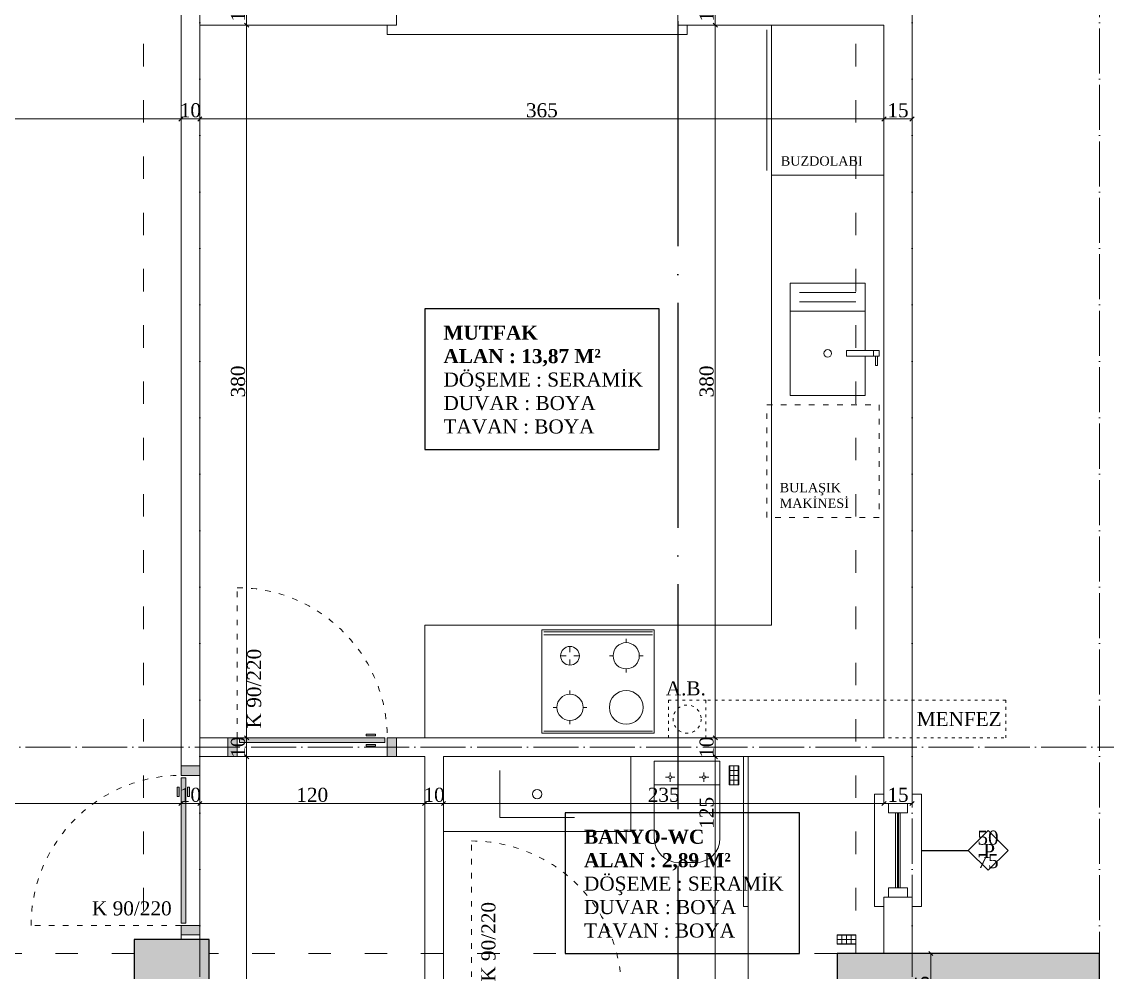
# Model space of a CAD drawing. Header units: metres. Extents: x -5196 to 34307, y 7076 to 19260.
# Drawn here: x 14197 to 14776, y 10726 to 11233 of the extents above; entities that cross this region are included whole.
import ezdxf

# ---------------------------------------------------------------- set-up
doc = ezdxf.new("R2010")
doc.units = ezdxf.units.M
doc.linetypes.add('ACAD_ISO03W100', pattern=[30, 12, -18])
doc.linetypes.add('ACAD_ISO04W100', pattern=[30, 24, -3, 0, -3])
doc.layers.add('YLZ-AKS', color=7, linetype='ACAD_ISO04W100', lineweight=5, true_color=0x2e2f36)
doc.layers.add('YLZ-TARAMA', color=7, linetype='Continuous', lineweight=5, true_color=0x686d6c)
for name, color, linetype, lineweight in [('YLZ-ALAN HESABI', 41, 'Continuous', 35), ('YLZ-DUVAR', 151, 'Continuous', 20), ('YLZ-HAVALANDIRMA', 115, 'Continuous', 5), ('YLZ-KAPI', 241, 'Continuous', 9), ('YLZ-PENCERE', 231, 'Continuous', 5), ('YLZ-TEFRİŞ', 191, 'Continuous', 20), ('YLZ-ÖLÇÜ', 251, 'Continuous', 5)]:
    doc.layers.add(name, color=color, linetype=linetype, lineweight=lineweight)
for name, color, linetype in [('YLZ-Kesit Çizgisi', 10, 'Continuous'), ('YLZ-KOLON', 191, 'Continuous'), ('YLZ-YAZI', 113, 'Continuous')]:
    doc.layers.add(name, color=color, linetype=linetype)
doc.layers.add('YLZ-KİRİŞ', color=123, linetype='ACAD_ISO03W100', lineweight=5, transparency=0.5)
doc.styles.add('ARIAL', font='times.ttf')
doc.dimstyles.new('YLZ - İç Ölçü', dxfattribs={"dimscale": 0.75, "dimtxt": 10, "dimasz": 3, "dimexe": 1.25, "dimexo": 1, "dimgap": 1, "dimtad": 1, "dimdec": 1, "dimrnd": 0.5, "dimtxsty": 'ARIAL', "dimblk": 'OBLIQUE', "dimcen": 1, "dimclrd": 256, "dimclre": 256, "dimclrt": 125, "dimadec": 0, "dimazin": 0, "dimtfac": 1, "dimtdec": 1, "dimtmove": 1, "dimatfit": 3, "dimldrblk": 'OBLIQUE', "dimfxl": 0, "dimarcsym": 0})

# ---------------------------------------------------------------- blocks, each defined once
blk = doc.blocks.new('ZK. Kolon Plan')
at = {"layer": 'YLZ-TARAMA'}
h = blk.add_hatch(dxfattribs=at)
h.set_pattern_fill('ANSI33', color=256, angle=-90)
h.paths.add_polyline_path([(475247.33, 4505187.75), (475217.33, 4505187.75), (475217.33, 4505127.75), (475247.33, 4505127.75)])
h.paths.add_polyline_path([(475702.33, 4505187.75), (475642.33, 4505187.75), (475642.33, 4505157.75), (475702.33, 4505157.75)])
h.paths.add_polyline_path([(476072.33, 4505187.75), (476042.33, 4505187.75), (476042.33, 4505162.75), (476042.33, 4505127.75), (476072.33, 4505127.75)])
h.paths.add_polyline_path([(475357.33, 4504557.75), (475217.33, 4504557.75), (475217.33, 4504522.75), (475357.33, 4504522.75)])
h.paths.add_polyline_path([(475697.33, 4504532.75), (475697.33, 4504560.25), (475657.33, 4504560.25), (475657.33, 4504522.75), (475657.33, 4504500.25), (475697.33, 4504500.25)])
h.paths.add_polyline_path([(476172.33, 4504552.75), (476032.33, 4504552.75), (476032.33, 4504517.75), (476172.33, 4504517.75)])
h.paths.add_polyline_path([(475477.33, 4503927.75), (475317.33, 4503927.75), (475317.33, 4503897.75), (475477.33, 4503897.75)])
h.paths.add_polyline_path([(475697.33, 4503937.75), (475657.33, 4503937.75), (475657.33, 4503887.75), (475697.33, 4503887.75)])
h.paths.add_polyline_path([(476172.33, 4503957.75), (476142.33, 4503957.75), (476142.33, 4503897.75), (476172.33, 4503897.75)])
h.paths.add_polyline_path([(475472.33, 4503702.75), (475442.33, 4503702.75), (475442.33, 4503642.75), (475472.33, 4503642.75), (475472.33, 4503672.75)])
h.paths.add_polyline_path([(475692.33, 4503702.75), (475662.33, 4503702.75), (475662.33, 4503642.75), (475692.33, 4503642.75)])
h.paths.add_polyline_path([(476172.33, 4503672.75), (476142.33, 4503672.75), (476112.33, 4503672.75), (476112.33, 4503642.75), (476172.33, 4503642.75)])
at = {"layer": 'YLZ-KİRİŞ'}
for points in [[(475692.33, 4505157.75), (475662.33, 4505157.75), (475662.33, 4504560.25), (475692.33, 4504560.25)], [(476072.33, 4505127.75), (476042.33, 4505127.75), (476042.33, 4504552.75), (476072.33, 4504552.75)], [(475357.33, 4504522.75), (475657.33, 4504522.75), (475657.33, 4504552.75), (475357.33, 4504552.75)], [(476032.33, 4504552.75), (475697.33, 4504552.75), (475697.33, 4504522.75), (476032.33, 4504522.75)]]:
    blk.add_lwpolyline(points, close=True, dxfattribs=at)
at = {"layer": 'YLZ-KOLON'}
for points in [[(475697.33, 4504560.25), (475657.33, 4504560.25), (475657.33, 4504500.25), (475697.33, 4504500.25)], [(476172.33, 4504552.75), (476032.33, 4504552.75), (476032.33, 4504517.75), (476172.33, 4504517.75)]]:
    blk.add_lwpolyline(points, close=True, dxfattribs=at)
blk = doc.blocks.new('Aks')
at = {"layer": 'YLZ-AKS'}
for p, q in [((479570.78, 4514594.56), (479570.78, 4512399.56)), ((479950.78, 4514594.56), (479950.78, 4512399.56)), ((480050.78, 4514594.56), (480050.78, 4512399.56)), ((478845.78, 4513669.56), (480300.78, 4513669.56))]:
    blk.add_line(p, q, dxfattribs=at)
at = {"layer": 'YLZ-Kesit Çizgisi', "linetype": 'ACAD_ISO04W100', "ltscale": 5}
blk.add_line((479825.78, 4514657.06), (479825.78, 4512337.06), dxfattribs=at)
blk = doc.blocks.new("Kapı 90'lık")
at = {"lineweight": 0, "true_color": 0x939598, "transparency": 33554559}
h = blk.add_hatch(color=252, dxfattribs=at)
h.dxf.hatch_style = 1
h.paths.add_polyline_path([(663.76, 3319.76), (668.76, 3319.76), (668.76, 3329.76), (663.76, 3329.76)])
h.paths.add_polyline_path([(670.01, 3327.26), (747.51, 3327.26), (747.51, 3329.76), (670.01, 3329.76)])
h.paths.add_polyline_path([(675, 3325.26), (680, 3325.26), (680.01, 3326.26), (675.01, 3326.26)])
h.paths.add_polyline_path([(680.01, 3330.76), (680, 3331.76), (675, 3331.76), (675.01, 3330.76)])
h.paths.add_polyline_path([(753.76, 3329.76), (748.76, 3329.76), (748.76, 3319.76), (753.76, 3319.76)])
at = {"layer": 'YLZ-KAPI', "linetype": 'ACAD_ISO03W100', "ltscale": 0.25}
blk.add_line((748.76, 3329.76), (748.76, 3409.76), dxfattribs=at)
at = {"layer": 'YLZ-KAPI'}
blk.add_line((748.76, 3319.76), (668.76, 3319.76), dxfattribs=at)
for points in [[(680, 3331.76), (680.01, 3330.76), (675.01, 3330.76), (675, 3331.76)], [(663.76, 3329.76), (663.76, 3319.76), (668.76, 3319.76), (668.76, 3329.76)], [(747.51, 3327.26), (670.01, 3327.26), (670.01, 3329.76), (747.51, 3329.76)], [(680, 3325.26), (680.01, 3326.26), (675.01, 3326.26), (675, 3325.26)], [(753.76, 3329.76), (753.76, 3319.76), (748.76, 3319.76), (748.76, 3329.76)]]:
    blk.add_lwpolyline(points, close=True, dxfattribs=at)
at = {"layer": 'YLZ-KAPI', "linetype": 'ACAD_ISO03W100', "ltscale": 0.25}
blk.add_arc((748.76, 3329.76), 80, 90, 180, dxfattribs=at)
blk = doc.blocks.new('KP-1')
at = {"layer": 'YLZ-PENCERE'}
for p, q in [((471597.25, 4509359.59), (471597.25, 4509319.59)), ((471598.25, 4509359.59), (471598.25, 4509319.59)), ((471598.75, 4509359.59), (471598.75, 4509319.59)), ((471599.75, 4509359.59), (471599.75, 4509319.59))]:
    blk.add_line(p, q, dxfattribs=at)
for points in [[(471486, 4509779.59), (471486, 4509774.59), (471326, 4509774.59), (471326, 4509779.59)], [(471591, 4509369.59), (471586, 4509369.59), (471586, 4509309.59), (471591, 4509309.59)], [(471606, 4509369.59), (471611, 4509369.59), (471611, 4509309.59), (471606, 4509309.59)]]:
    blk.add_lwpolyline(points, dxfattribs=at)
for points in [[(471593.5, 4509364.59), (471603.5, 4509364.59), (471603.5, 4509359.59), (471593.5, 4509359.59)], [(471593.5, 4509319.59), (471603.5, 4509319.59), (471603.5, 4509314.59), (471593.5, 4509314.59)]]:
    blk.add_lwpolyline(points, close=True, dxfattribs=at)
at = {"layer": 'YLZ-YAZI'}
blk.add_line((471611, 4509339.59), (471636, 4509339.59), dxfattribs=at)
blk.add_lwpolyline([(471636, 4509339.59), (471646.6, 4509350.2), (471657.21, 4509339.59), (471646.6, 4509328.99)], close=True, dxfattribs=at)
at = {"layer": 'YLZ-ÖLÇÜ', "xscale": -1}
for p in [(471994.75, 4506069.83), (472119.75, 4505934.83)]:
    blk.add_blockref("Kapı 90'lık", p, dxfattribs=at)
at = {"layer": 'YLZ-ÖLÇÜ', "xscale": -1.000000000000001, "rotation": 90}
blk.add_blockref("Kapı 90'lık", (474545.76, 4510048.35), dxfattribs=at)
at = {"layer": 'YLZ-YAZI', "char_height": 7.5, "attachment_point": 7, "rotation": 90, "style": 'ARIAL'}
for insert in [(471258.84, 4509404.59), (471383.84, 4509269.59)]:
    blk.add_mtext_dynamic_manual_height_columns('K 90/220', width=44.8554, gutter_width=12.5, heights=[49.71], dxfattribs=dict(at, insert=insert))
at = {"layer": 'YLZ-YAZI', "char_height": 7.5, "style": 'ARIAL'}
for s, width, heights, insert, attachment_point in [('50\\P75', 58.361, [27.42], (471652.19, 4509330.02), 9), ('\\pi14.99218;P', 35.5702, [14.45], (471629.01, 4509335.56), 7), ('K 90/220', 44.8554, [49.71], (471211, 4509312.43), 3)]:
    blk.add_mtext_dynamic_manual_height_columns(s, width=width, gutter_width=12.5, heights=heights, dxfattribs=dict(at, insert=insert, attachment_point=attachment_point))
blk = doc.blocks.new('Z.K. Tefriş')
at = {"layer": 'YLZ-HAVALANDIRMA', "linetype": 'ACAD_ISO03W100', "ltscale": 0.125}
for points in [[(480067.87, 4509155.76), (480047.87, 4509155.76), (480047.87, 4509175.76), (480067.87, 4509175.76)], [(480067.87, 4509155.76), (480227.87, 4509155.76), (480227.87, 4509175.76), (480067.87, 4509175.76)]]:
    blk.add_lwpolyline(points, close=True, dxfattribs=at)
blk.add_circle((480057.87, 4509165.76), 7.5, dxfattribs=at)
at = {"layer": 'YLZ-TEFRİŞ'}
for p, q in [((480100.37, 4509458.26), (480100.37, 4509533.26)), ((480162.87, 4509455.76), (480102.87, 4509455.76)), ((480112.87, 4509398.26), (480112.87, 4509338.26)), ((480112.87, 4509398.26), (480152.87, 4509398.26)), ((480152.87, 4509398.26), (480152.87, 4509362.26)), ((480117.87, 4509393.26), (480147.87, 4509393.26)), ((480117.87, 4509388.26), (480147.87, 4509388.26)), ((480112.87, 4509383.26), (480152.87, 4509383.26)), ((480160.37, 4509362.26), (480142.87, 4509362.26)), ((480142.87, 4509362.26), (480142.87, 4509359.26)), ((480160.37, 4509359.26), (480142.87, 4509359.26)), ((480152.87, 4509359.26), (480152.87, 4509338.26)), ((480157.37, 4509362.26), (480157.37, 4509359.26)), ((480158.37, 4509359.26), (480158.37, 4509354.26)), ((480159.37, 4509359.26), (480159.37, 4509354.26)), ((480160.37, 4509362.26), (480160.37, 4509359.26)), ((480158.37, 4509354.26), (480159.37, 4509354.26)), ((480112.87, 4509338.26), (480152.87, 4509338.26)), ((480025.37, 4509206.51), (480025.37, 4509208.51)), ((479995.37, 4509204.51), (479995.37, 4509201.51)), ((479990.37, 4509199.51), (479993.37, 4509199.51)), ((479995.37, 4509197.51), (479995.37, 4509194.51)), ((479997.37, 4509199.51), (480000.37, 4509199.51)), ((480018.37, 4509199.51), (480016.37, 4509199.51)), ((480032.37, 4509199.51), (480034.37, 4509199.51)), ((480025.37, 4509192.51), (480025.37, 4509190.51)), ((479995.37, 4509179.01), (479995.37, 4509181.01)), ((479988.37, 4509172.01), (479986.37, 4509172.01)), ((480002.37, 4509172.01), (480004.37, 4509172.01)), ((479995.37, 4509165.01), (479995.37, 4509163.01)), ((480040.37, 4509102.26), (480040.37, 4509143.26)), ((480075.37, 4509143.26), (480040.37, 4509143.26)), ((480075.37, 4509102.26), (480075.37, 4509143.26)), ((480087.87, 4509145.76), (480087.87, 4509065.76)), ((480090.37, 4509145.76), (480090.37, 4509020.76)), ((480048.87, 4509135.51), (480048.87, 4509137.26)), ((480066.87, 4509135.51), (480066.87, 4509137.26)), ((480080.62, 4509130.76), (480080.62, 4509140.76)), ((480080.62, 4509138.26), (480085.12, 4509138.26)), ((480082.87, 4509140.76), (480082.87, 4509130.76)), ((480048.12, 4509134.76), (480046.37, 4509134.76)), ((480048.87, 4509134.01), (480048.87, 4509132.26)), ((480049.62, 4509134.76), (480051.37, 4509134.76)), ((480066.12, 4509134.76), (480064.37, 4509134.76)), ((480066.87, 4509134.01), (480066.87, 4509132.26)), ((480067.62, 4509134.76), (480069.37, 4509134.76)), ((480080.62, 4509135.76), (480085.12, 4509135.76)), ((480080.62, 4509133.26), (480085.12, 4509133.26)), ((480075.37, 4509130.76), (480040.37, 4509130.76)), ((480053.37, 4509089.26), (480062.37, 4509089.26)), ((480087.87, 4509065.76), (480090.37, 4509065.76)), ((480140.37, 4509046.01), (480140.37, 4509050.51)), ((480142.87, 4509046.01), (480142.87, 4509050.51)), ((480145.37, 4509046.01), (480145.37, 4509050.51)), ((480137.87, 4509048.26), (480147.87, 4509048.26)), ((480147.87, 4509046.01), (480137.87, 4509046.01))]:
    blk.add_line(p, q, dxfattribs=at)
for points in [[(479917.87, 4509155.76), (479917.87, 4509215.76), (480102.87, 4509215.76), (480102.87, 4509535.76)], [(479981.37, 4509212.26), (480039.37, 4509212.26)], [(479981.37, 4509210.76), (480039.37, 4509210.76)], [(480039.37, 4509159.26), (479981.37, 4509159.26)], [(480027.87, 4509145.76), (480027.87, 4509105.76), (479927.87, 4509105.76)], [(479957.87, 4509138.26), (479957.87, 4509113.26), (479997.87, 4509113.26)], [(480085.12, 4509140.76), (480085.12, 4509130.76)], [(480137.87, 4509050.51), (480147.87, 4509050.51)]]:
    blk.add_lwpolyline(points, dxfattribs=at)
at = {"layer": 'YLZ-TEFRİŞ', "linetype": 'ACAD_ISO03W100', "ltscale": 0.25}
blk.add_lwpolyline([(480100.37, 4509333.26), (480160.37, 4509333.26), (480160.37, 4509273.26), (480100.37, 4509273.26)], close=True, dxfattribs=at)
at = {"layer": 'YLZ-TEFRİŞ'}
for points in [[(480040.37, 4509158.26), (479980.37, 4509158.26), (479980.37, 4509213.26), (480040.37, 4509213.26)], [(480080.37, 4509140.76), (480085.37, 4509140.76), (480085.37, 4509130.76), (480080.37, 4509130.76)], [(480137.87, 4509045.76), (480137.87, 4509050.76), (480147.87, 4509050.76), (480147.87, 4509045.76)]]:
    blk.add_lwpolyline(points, close=True, dxfattribs=at)
for centre, radius in [((480132.87, 4509360.76), 2), ((480025.37, 4509199.51), 7), ((479995.37, 4509199.51), 5), ((479995.37, 4509172.01), 7), ((480025.37, 4509172.01), 9), ((480048.87, 4509134.76), 0.75), ((480066.87, 4509134.76), 0.75), ((479977.87, 4509125.76), 2.5)]:
    blk.add_circle(centre, radius, dxfattribs=at)
for centre, start, end in [((480053.37, 4509102.26), 180, 270), ((480062.37, 4509102.26), 270, 0)]:
    blk.add_arc(centre, 13, start, end, dxfattribs=at)
at = {"layer": 'YLZ-YAZI', "style": 'ARIAL'}
for s, width, heights, insert, char_height, attachment_point in [('BUZDOLABI', 109.7819, [64.85], (480107.87, 4509460.76), 5, 7), ('BULAŞIK\\PMAKİNESİ', 109.7819, [64.85], (480107.24, 4509278.26), 5, 7), ('A.B.', 50.6309, [31.67], (480067.87, 4509185.91), 7.5, 3), ('MENFEZ', 50.6309, [31.67], (480180.37, 4509162.01), 7.5, 7)]:
    blk.add_mtext_dynamic_manual_height_columns(s, width=width, gutter_width=12.5, heights=heights, dxfattribs=dict(at, insert=insert, char_height=char_height, attachment_point=attachment_point))
blk = doc.blocks.new('B.K. Mahal Listesi')
at = {"layer": 'YLZ-YAZI'}
for points in [[(14412.1, 8330.07), (14412.1, 8255.07), (14537.1, 8255.07), (14537.1, 8330.07), (14412.1, 8330.07)], [(14487.1, 8061.32), (14487.1, 7986.32), (14612.1, 7986.32), (14612.1, 8061.32), (14487.1, 8061.32)]]:
    blk.add_lwpolyline(points, dxfattribs=at)
at = {"layer": 'YLZ-YAZI', "char_height": 7.5, "attachment_point": 1, "style": 'ARIAL'}
for s, insert in [('{\\fTimes New Roman|b1|i0|c162|p18;MUTFAK\\PALAN : 13,87 M² \\P}DÖŞEME : SERAMİK\\PDUVAR : BOYA \\PTAVAN : BOYA', (14422.1, 8321.1)), ('{\\fTimes New Roman|b1|i0|c162|p18;BANYO-WC\\PALAN : 2,89 M² \\P}DÖŞEME : SERAMİK\\PDUVAR : BOYA \\PTAVAN : BOYA', (14497.1, 8052.35))]:
    blk.add_mtext_dynamic_manual_height_columns(s, width=148.6174, gutter_width=12.5, heights=[94.52], dxfattribs=dict(at, insert=insert))
blk = doc.blocks.new('_Oblique')
at = {"color": 0, "linetype": 'ByBlock', "lineweight": -2}
blk.add_line((-0.5, -0.5), (0.5, 0.5), dxfattribs=at)
blk = doc.blocks.new('*D6245')
at = {"layer": 'Defpoints', "color": 0, "transparency": 16777216}
for p in [(12152.1, 11181.32), (12152.1, 11181.32), (12602.1, 11181.32)]:
    blk.add_point(p, dxfattribs=at)
at = {"layer": 'YLZ-ÖLÇÜ', "color": 251, "lineweight": -2, "transparency": 16777216}
for p, q in [((12152.1, 11181.32), (12152.1, 11182.26)), ((12602.1, 11181.32), (12152.1, 11181.32)), ((12602.1, 11181.32), (12602.1, 11182.26))]:
    blk.add_line(p, q, dxfattribs=at)
at = {"layer": 'YLZ-ÖLÇÜ', "color": 251, "lineweight": -2, "transparency": 16777216, "xscale": 2.25, "yscale": 2.25, "zscale": 2.25, "rotation": 180}
blk.add_blockref('_Oblique', (12152.1, 11181.32), dxfattribs=at)
at = {"layer": 'YLZ-ÖLÇÜ', "color": 251, "lineweight": -2, "transparency": 16777216, "xscale": 2.25, "yscale": 2.25, "zscale": 2.25}
blk.add_blockref('_Oblique', (12602.1, 11181.32), dxfattribs=at)
at = {"layer": 'YLZ-ÖLÇÜ', "color": 125, "transparency": 16777216, "insert": (12377.1, 11185.89), "char_height": 7.5, "attachment_point": 5, "style": 'ARIAL'}
blk.add_mtext('450', dxfattribs=at)
blk = doc.blocks.new('*D6247')
at = {"layer": 'Defpoints', "color": 0, "transparency": 16777216}
for p in [(12977.1, 11181.32), (12977.1, 11181.32), (12992.1, 11181.32)]:
    blk.add_point(p, dxfattribs=at)
at = {"layer": 'YLZ-ÖLÇÜ', "color": 251, "lineweight": -2, "transparency": 16777216}
for p, q in [((12977.1, 11181.32), (12977.1, 11182.26)), ((12992.1, 11181.32), (12977.1, 11181.32)), ((12992.1, 11181.32), (12992.1, 11182.26))]:
    blk.add_line(p, q, dxfattribs=at)
at = {"layer": 'YLZ-ÖLÇÜ', "color": 251, "lineweight": -2, "transparency": 16777216, "xscale": 2.25, "yscale": 2.25, "zscale": 2.25, "rotation": 180}
blk.add_blockref('_Oblique', (12977.1, 11181.32), dxfattribs=at)
at = {"layer": 'YLZ-ÖLÇÜ', "color": 251, "lineweight": -2, "transparency": 16777216, "xscale": 2.25, "yscale": 2.25, "zscale": 2.25}
blk.add_blockref('_Oblique', (12992.1, 11181.32), dxfattribs=at)
at = {"layer": 'YLZ-ÖLÇÜ', "color": 125, "transparency": 16777216, "insert": (12984.6, 11185.89), "char_height": 7.5, "attachment_point": 5, "style": 'ARIAL'}
blk.add_mtext('15', dxfattribs=at)
blk = doc.blocks.new('*D6248')
at = {"layer": 'Defpoints', "color": 0, "transparency": 16777216}
for p in [(12612.1, 11181.32), (12612.1, 11181.32), (12977.1, 11181.32)]:
    blk.add_point(p, dxfattribs=at)
at = {"layer": 'YLZ-ÖLÇÜ', "color": 251, "lineweight": -2, "transparency": 16777216}
for p, q in [((12612.1, 11181.32), (12612.1, 11182.26)), ((12977.1, 11181.32), (12612.1, 11181.32)), ((12977.1, 11181.32), (12977.1, 11182.26))]:
    blk.add_line(p, q, dxfattribs=at)
at = {"layer": 'YLZ-ÖLÇÜ', "color": 251, "lineweight": -2, "transparency": 16777216, "xscale": 2.25, "yscale": 2.25, "zscale": 2.25, "rotation": 180}
blk.add_blockref('_Oblique', (12612.1, 11181.32), dxfattribs=at)
at = {"layer": 'YLZ-ÖLÇÜ', "color": 251, "lineweight": -2, "transparency": 16777216, "xscale": 2.25, "yscale": 2.25, "zscale": 2.25}
blk.add_blockref('_Oblique', (12977.1, 11181.32), dxfattribs=at)
at = {"layer": 'YLZ-ÖLÇÜ', "color": 125, "transparency": 16777216, "insert": (12794.6, 11185.89), "char_height": 7.5, "attachment_point": 5, "style": 'ARIAL'}
blk.add_mtext('365', dxfattribs=at)
blk = doc.blocks.new('*D6249')
at = {"layer": 'Defpoints', "color": 0, "transparency": 16777216}
for p in [(12602.1, 11181.32), (12602.1, 11181.32), (12612.1, 11181.32)]:
    blk.add_point(p, dxfattribs=at)
at = {"layer": 'YLZ-ÖLÇÜ', "color": 251, "lineweight": -2, "transparency": 16777216}
for p, q in [((12602.1, 11181.32), (12602.1, 11182.26)), ((12612.1, 11181.32), (12602.1, 11181.32)), ((12612.1, 11181.32), (12612.1, 11182.26))]:
    blk.add_line(p, q, dxfattribs=at)
at = {"layer": 'YLZ-ÖLÇÜ', "color": 251, "lineweight": -2, "transparency": 16777216, "xscale": 2.25, "yscale": 2.25, "zscale": 2.25, "rotation": 180}
blk.add_blockref('_Oblique', (12602.1, 11181.32), dxfattribs=at)
at = {"layer": 'YLZ-ÖLÇÜ', "color": 251, "lineweight": -2, "transparency": 16777216, "xscale": 2.25, "yscale": 2.25, "zscale": 2.25}
blk.add_blockref('_Oblique', (12612.1, 11181.32), dxfattribs=at)
at = {"layer": 'YLZ-ÖLÇÜ', "color": 125, "transparency": 16777216, "insert": (12607.1, 11185.89), "char_height": 7.5, "attachment_point": 5, "style": 'ARIAL'}
blk.add_mtext('10', dxfattribs=at)
blk = doc.blocks.new('*D6252')
at = {"layer": 'Defpoints', "color": 0, "transparency": 16777216}
for p in [(12602.1, 10816.32), (12612.1, 10816.32), (12612.1, 10816.32)]:
    blk.add_point(p, dxfattribs=at)
at = {"layer": 'YLZ-ÖLÇÜ', "color": 251, "lineweight": -2, "transparency": 16777216}
for p, q in [((12602.1, 10816.32), (12602.1, 10817.26)), ((12602.1, 10816.32), (12612.1, 10816.32)), ((12612.1, 10816.32), (12612.1, 10817.26))]:
    blk.add_line(p, q, dxfattribs=at)
at = {"layer": 'YLZ-ÖLÇÜ', "color": 251, "lineweight": -2, "transparency": 16777216, "xscale": 2.25, "yscale": 2.25, "zscale": 2.25, "rotation": 180}
blk.add_blockref('_Oblique', (12602.1, 10816.32), dxfattribs=at)
at = {"layer": 'YLZ-ÖLÇÜ', "color": 251, "lineweight": -2, "transparency": 16777216, "xscale": 2.25, "yscale": 2.25, "zscale": 2.25}
blk.add_blockref('_Oblique', (12612.1, 10816.32), dxfattribs=at)
at = {"layer": 'YLZ-ÖLÇÜ', "color": 125, "transparency": 16777216, "insert": (12607.1, 10820.89), "char_height": 7.5, "attachment_point": 5, "style": 'ARIAL'}
blk.add_mtext('10', dxfattribs=at)
blk = doc.blocks.new('*D6253')
at = {"layer": 'Defpoints', "color": 0, "transparency": 16777216}
for p in [(12612.1, 10816.32), (12732.1, 10816.32), (12732.1, 10816.32)]:
    blk.add_point(p, dxfattribs=at)
at = {"layer": 'YLZ-ÖLÇÜ', "color": 251, "lineweight": -2, "transparency": 16777216}
for p, q in [((12612.1, 10816.32), (12612.1, 10817.26)), ((12612.1, 10816.32), (12732.1, 10816.32)), ((12732.1, 10816.32), (12732.1, 10817.26))]:
    blk.add_line(p, q, dxfattribs=at)
at = {"layer": 'YLZ-ÖLÇÜ', "color": 251, "lineweight": -2, "transparency": 16777216, "xscale": 2.25, "yscale": 2.25, "zscale": 2.25, "rotation": 180}
blk.add_blockref('_Oblique', (12612.1, 10816.32), dxfattribs=at)
at = {"layer": 'YLZ-ÖLÇÜ', "color": 251, "lineweight": -2, "transparency": 16777216, "xscale": 2.25, "yscale": 2.25, "zscale": 2.25}
blk.add_blockref('_Oblique', (12732.1, 10816.32), dxfattribs=at)
at = {"layer": 'YLZ-ÖLÇÜ', "color": 125, "transparency": 16777216, "insert": (12672.1, 10820.89), "char_height": 7.5, "attachment_point": 5, "style": 'ARIAL'}
blk.add_mtext('120', dxfattribs=at)
blk = doc.blocks.new('*D6254')
at = {"layer": 'Defpoints', "color": 0, "transparency": 16777216}
for p in [(12732.1, 10816.32), (12742.1, 10816.32), (12742.1, 10816.32)]:
    blk.add_point(p, dxfattribs=at)
at = {"layer": 'YLZ-ÖLÇÜ', "color": 251, "lineweight": -2, "transparency": 16777216}
for p, q in [((12732.1, 10816.32), (12732.1, 10817.26)), ((12732.1, 10816.32), (12742.1, 10816.32)), ((12742.1, 10816.32), (12742.1, 10817.26))]:
    blk.add_line(p, q, dxfattribs=at)
at = {"layer": 'YLZ-ÖLÇÜ', "color": 251, "lineweight": -2, "transparency": 16777216, "xscale": 2.25, "yscale": 2.25, "zscale": 2.25, "rotation": 180}
blk.add_blockref('_Oblique', (12732.1, 10816.32), dxfattribs=at)
at = {"layer": 'YLZ-ÖLÇÜ', "color": 251, "lineweight": -2, "transparency": 16777216, "xscale": 2.25, "yscale": 2.25, "zscale": 2.25}
blk.add_blockref('_Oblique', (12742.1, 10816.32), dxfattribs=at)
at = {"layer": 'YLZ-ÖLÇÜ', "color": 125, "transparency": 16777216, "insert": (12737.1, 10820.89), "char_height": 7.5, "attachment_point": 5, "style": 'ARIAL'}
blk.add_mtext('10', dxfattribs=at)
blk = doc.blocks.new('*D6255')
at = {"layer": 'Defpoints', "color": 0, "transparency": 16777216}
for p in [(12742.1, 10816.32), (12977.1, 10816.32), (12977.1, 10816.32)]:
    blk.add_point(p, dxfattribs=at)
at = {"layer": 'YLZ-ÖLÇÜ', "color": 251, "lineweight": -2, "transparency": 16777216}
for p, q in [((12742.1, 10816.32), (12742.1, 10817.26)), ((12742.1, 10816.32), (12977.1, 10816.32)), ((12977.1, 10816.32), (12977.1, 10817.26))]:
    blk.add_line(p, q, dxfattribs=at)
at = {"layer": 'YLZ-ÖLÇÜ', "color": 251, "lineweight": -2, "transparency": 16777216, "xscale": 2.25, "yscale": 2.25, "zscale": 2.25, "rotation": 180}
blk.add_blockref('_Oblique', (12742.1, 10816.32), dxfattribs=at)
at = {"layer": 'YLZ-ÖLÇÜ', "color": 251, "lineweight": -2, "transparency": 16777216, "xscale": 2.25, "yscale": 2.25, "zscale": 2.25}
blk.add_blockref('_Oblique', (12977.1, 10816.32), dxfattribs=at)
at = {"layer": 'YLZ-ÖLÇÜ', "color": 125, "transparency": 16777216, "insert": (12859.6, 10820.89), "char_height": 7.5, "attachment_point": 5, "style": 'ARIAL'}
blk.add_mtext('235', dxfattribs=at)
blk = doc.blocks.new('*D6256')
at = {"layer": 'Defpoints', "color": 0, "transparency": 16777216}
for p in [(12977.1, 10816.32), (12992.1, 10816.32), (12992.1, 10816.32)]:
    blk.add_point(p, dxfattribs=at)
at = {"layer": 'YLZ-ÖLÇÜ', "color": 251, "lineweight": -2, "transparency": 16777216}
for p, q in [((12977.1, 10816.32), (12977.1, 10817.26)), ((12977.1, 10816.32), (12992.1, 10816.32)), ((12992.1, 10816.32), (12992.1, 10817.26))]:
    blk.add_line(p, q, dxfattribs=at)
at = {"layer": 'YLZ-ÖLÇÜ', "color": 251, "lineweight": -2, "transparency": 16777216, "xscale": 2.25, "yscale": 2.25, "zscale": 2.25, "rotation": 180}
blk.add_blockref('_Oblique', (12977.1, 10816.32), dxfattribs=at)
at = {"layer": 'YLZ-ÖLÇÜ', "color": 251, "lineweight": -2, "transparency": 16777216, "xscale": 2.25, "yscale": 2.25, "zscale": 2.25}
blk.add_blockref('_Oblique', (12992.1, 10816.32), dxfattribs=at)
at = {"layer": 'YLZ-ÖLÇÜ', "color": 125, "transparency": 16777216, "insert": (12984.6, 10820.89), "char_height": 7.5, "attachment_point": 5, "style": 'ARIAL'}
blk.add_mtext('15', dxfattribs=at)
blk = doc.blocks.new('*D6251')
at = {"layer": 'Defpoints', "color": 0, "transparency": 16777216}
for p in [(12152.1, 10816.32), (12602.1, 10816.32), (12602.1, 10816.32)]:
    blk.add_point(p, dxfattribs=at)
at = {"layer": 'YLZ-ÖLÇÜ', "color": 251, "lineweight": -2, "transparency": 16777216}
for p, q in [((12152.1, 10816.32), (12152.1, 10817.26)), ((12152.1, 10816.32), (12602.1, 10816.32)), ((12602.1, 10816.32), (12602.1, 10817.26))]:
    blk.add_line(p, q, dxfattribs=at)
at = {"layer": 'YLZ-ÖLÇÜ', "color": 251, "lineweight": -2, "transparency": 16777216, "xscale": 2.25, "yscale": 2.25, "zscale": 2.25, "rotation": 180}
blk.add_blockref('_Oblique', (12152.1, 10816.32), dxfattribs=at)
at = {"layer": 'YLZ-ÖLÇÜ', "color": 251, "lineweight": -2, "transparency": 16777216, "xscale": 2.25, "yscale": 2.25, "zscale": 2.25}
blk.add_blockref('_Oblique', (12602.1, 10816.32), dxfattribs=at)
at = {"layer": 'YLZ-ÖLÇÜ', "color": 125, "transparency": 16777216, "insert": (12377.1, 10820.89), "char_height": 7.5, "attachment_point": 5, "style": 'ARIAL'}
blk.add_mtext('450', dxfattribs=at)
blk = doc.blocks.new('*D6302')
at = {"layer": 'Defpoints', "color": 0, "transparency": 16777216}
for p in [(12887.1, 11246.32), (12887.1, 11231.32), (12887.1, 11231.32)]:
    blk.add_point(p, dxfattribs=at)
at = {"layer": 'YLZ-ÖLÇÜ', "color": 251, "lineweight": -2, "transparency": 16777216}
for p, q in [((12887.1, 11246.32), (12888.03, 11246.32)), ((12887.1, 11246.32), (12887.1, 11231.32)), ((12887.1, 11231.32), (12888.03, 11231.32))]:
    blk.add_line(p, q, dxfattribs=at)
at = {"layer": 'YLZ-ÖLÇÜ', "color": 251, "lineweight": -2, "transparency": 16777216, "xscale": 2.25, "yscale": 2.25, "zscale": 2.25}
for p, rotation in [((12887.1, 11246.32), 90), ((12887.1, 11231.32), 270)]:
    blk.add_blockref('_Oblique', p, dxfattribs=dict(at, rotation=rotation))
at = {"layer": 'YLZ-ÖLÇÜ', "color": 125, "transparency": 16777216, "insert": (12882.53, 11238.82), "char_height": 7.5, "attachment_point": 5, "rotation": 90, "style": 'ARIAL'}
blk.add_mtext('15', dxfattribs=at)
blk = doc.blocks.new('*D6303')
at = {"layer": 'Defpoints', "color": 0, "transparency": 16777216}
for p in [(12887.1, 11231.32), (12887.1, 10851.32), (12887.1, 10851.32)]:
    blk.add_point(p, dxfattribs=at)
at = {"layer": 'YLZ-ÖLÇÜ', "color": 251, "lineweight": -2, "transparency": 16777216}
for p, q in [((12887.1, 11231.32), (12888.03, 11231.32)), ((12887.1, 11231.32), (12887.1, 10851.32)), ((12887.1, 10851.32), (12888.03, 10851.32))]:
    blk.add_line(p, q, dxfattribs=at)
at = {"layer": 'YLZ-ÖLÇÜ', "color": 251, "lineweight": -2, "transparency": 16777216, "xscale": 2.25, "yscale": 2.25, "zscale": 2.25}
for p, rotation in [((12887.1, 11231.32), 90), ((12887.1, 10851.32), 270)]:
    blk.add_blockref('_Oblique', p, dxfattribs=dict(at, rotation=rotation))
at = {"layer": 'YLZ-ÖLÇÜ', "color": 125, "transparency": 16777216, "insert": (12882.53, 11041.32), "char_height": 7.5, "attachment_point": 5, "rotation": 90, "style": 'ARIAL'}
blk.add_mtext('380', dxfattribs=at)
blk = doc.blocks.new('*D6304')
at = {"layer": 'Defpoints', "color": 0, "transparency": 16777216}
for p in [(12887.1, 10851.32), (12887.1, 10841.32), (12887.1, 10841.32)]:
    blk.add_point(p, dxfattribs=at)
at = {"layer": 'YLZ-ÖLÇÜ', "color": 251, "lineweight": -2, "transparency": 16777216}
for p, q in [((12887.1, 10851.32), (12888.03, 10851.32)), ((12887.1, 10851.32), (12887.1, 10841.32)), ((12887.1, 10841.32), (12888.03, 10841.32))]:
    blk.add_line(p, q, dxfattribs=at)
at = {"layer": 'YLZ-ÖLÇÜ', "color": 251, "lineweight": -2, "transparency": 16777216, "xscale": 2.25, "yscale": 2.25, "zscale": 2.25}
for p, rotation in [((12887.1, 10851.32), 90), ((12887.1, 10841.32), 270)]:
    blk.add_blockref('_Oblique', p, dxfattribs=dict(at, rotation=rotation))
at = {"layer": 'YLZ-ÖLÇÜ', "color": 125, "transparency": 16777216, "insert": (12882.53, 10846.32), "char_height": 7.5, "attachment_point": 5, "rotation": 90, "style": 'ARIAL'}
blk.add_mtext('10', dxfattribs=at)
blk = doc.blocks.new('*D6305')
at = {"layer": 'Defpoints', "color": 0, "transparency": 16777216}
for p in [(12887.1, 10841.32), (12887.1, 10716.32), (12887.1, 10716.32)]:
    blk.add_point(p, dxfattribs=at)
at = {"layer": 'YLZ-ÖLÇÜ', "color": 251, "lineweight": -2, "transparency": 16777216}
for p, q in [((12887.1, 10841.32), (12888.03, 10841.32)), ((12887.1, 10841.32), (12887.1, 10716.32)), ((12887.1, 10716.32), (12888.03, 10716.32))]:
    blk.add_line(p, q, dxfattribs=at)
at = {"layer": 'YLZ-ÖLÇÜ', "color": 251, "lineweight": -2, "transparency": 16777216, "xscale": 2.25, "yscale": 2.25, "zscale": 2.25}
for p, rotation in [((12887.1, 10841.32), 90), ((12887.1, 10716.32), 270)]:
    blk.add_blockref('_Oblique', p, dxfattribs=dict(at, rotation=rotation))
at = {"layer": 'YLZ-ÖLÇÜ', "color": 125, "transparency": 16777216, "insert": (12882.53, 10811.32), "char_height": 7.5, "attachment_point": 5, "rotation": 90, "style": 'ARIAL'}
blk.add_mtext('125', dxfattribs=at)
blk = doc.blocks.new('*D6300')
at = {"layer": 'Defpoints', "color": 0, "transparency": 16777216}
for p in [(13002.1, 10736.32), (13002.1, 10736.32), (13002.1, 10701.32)]:
    blk.add_point(p, dxfattribs=at)
at = {"layer": 'YLZ-ÖLÇÜ', "color": 251, "lineweight": -2, "transparency": 16777216}
for p, q in [((13002.1, 10736.32), (13003.03, 10736.32)), ((13002.1, 10701.32), (13002.1, 10736.32)), ((13002.1, 10701.32), (13003.03, 10701.32))]:
    blk.add_line(p, q, dxfattribs=at)
at = {"layer": 'YLZ-ÖLÇÜ', "color": 251, "lineweight": -2, "transparency": 16777216, "xscale": 2.25, "yscale": 2.25, "zscale": 2.25}
for p, rotation in [((13002.1, 10736.32), 90), ((13002.1, 10701.32), 270)]:
    blk.add_blockref('_Oblique', p, dxfattribs=dict(at, rotation=rotation))
at = {"layer": 'YLZ-ÖLÇÜ', "color": 125, "transparency": 16777216, "insert": (12997.53, 10718.82), "char_height": 7.5, "attachment_point": 5, "rotation": 90, "style": 'ARIAL'}
blk.add_mtext('35', dxfattribs=at)
blk = doc.blocks.new('*D6317')
at = {"layer": 'Defpoints', "color": 0, "transparency": 16777216}
for p in [(12637.1, 10841.32), (12637.1, 10841.32), (12637.1, 10111.32)]:
    blk.add_point(p, dxfattribs=at)
at = {"layer": 'YLZ-ÖLÇÜ', "color": 251, "lineweight": -2, "transparency": 16777216}
for p, q in [((12637.1, 10841.32), (12638.03, 10841.32)), ((12637.1, 10111.32), (12637.1, 10841.32)), ((12637.1, 10111.32), (12638.03, 10111.32))]:
    blk.add_line(p, q, dxfattribs=at)
at = {"layer": 'YLZ-ÖLÇÜ', "color": 251, "lineweight": -2, "transparency": 16777216, "xscale": 2.25, "yscale": 2.25, "zscale": 2.25}
for p, rotation in [((12637.1, 10841.32), 90), ((12637.1, 10111.32), 270)]:
    blk.add_blockref('_Oblique', p, dxfattribs=dict(at, rotation=rotation))
at = {"layer": 'YLZ-ÖLÇÜ', "color": 125, "transparency": 16777216, "insert": (12632.52, 10476.32), "char_height": 7.5, "attachment_point": 5, "rotation": 90, "style": 'ARIAL'}
blk.add_mtext('730', dxfattribs=at)
blk = doc.blocks.new('*D6318')
at = {"layer": 'Defpoints', "color": 0, "transparency": 16777216}
for p in [(12637.1, 10851.32), (12637.1, 10851.32), (12637.1, 10841.32)]:
    blk.add_point(p, dxfattribs=at)
at = {"layer": 'YLZ-ÖLÇÜ', "color": 251, "lineweight": -2, "transparency": 16777216}
for p, q in [((12637.1, 10851.32), (12638.03, 10851.32)), ((12637.1, 10841.32), (12637.1, 10851.32)), ((12637.1, 10841.32), (12638.03, 10841.32))]:
    blk.add_line(p, q, dxfattribs=at)
at = {"layer": 'YLZ-ÖLÇÜ', "color": 251, "lineweight": -2, "transparency": 16777216, "xscale": 2.25, "yscale": 2.25, "zscale": 2.25}
for p, rotation in [((12637.1, 10851.32), 90), ((12637.1, 10841.32), 270)]:
    blk.add_blockref('_Oblique', p, dxfattribs=dict(at, rotation=rotation))
at = {"layer": 'YLZ-ÖLÇÜ', "color": 125, "transparency": 16777216, "insert": (12632.53, 10846.32), "char_height": 7.5, "attachment_point": 5, "rotation": 90, "style": 'ARIAL'}
blk.add_mtext('10', dxfattribs=at)
blk = doc.blocks.new('*D6319')
at = {"layer": 'Defpoints', "color": 0, "transparency": 16777216}
for p in [(12637.1, 11231.32), (12637.1, 11231.32), (12637.1, 10851.32)]:
    blk.add_point(p, dxfattribs=at)
at = {"layer": 'YLZ-ÖLÇÜ', "color": 251, "lineweight": -2, "transparency": 16777216}
for p, q in [((12637.1, 11231.32), (12638.03, 11231.32)), ((12637.1, 10851.32), (12637.1, 11231.32)), ((12637.1, 10851.32), (12638.03, 10851.32))]:
    blk.add_line(p, q, dxfattribs=at)
at = {"layer": 'YLZ-ÖLÇÜ', "color": 251, "lineweight": -2, "transparency": 16777216, "xscale": 2.25, "yscale": 2.25, "zscale": 2.25}
for p, rotation in [((12637.1, 11231.32), 90), ((12637.1, 10851.32), 270)]:
    blk.add_blockref('_Oblique', p, dxfattribs=dict(at, rotation=rotation))
at = {"layer": 'YLZ-ÖLÇÜ', "color": 125, "transparency": 16777216, "insert": (12632.53, 11041.32), "char_height": 7.5, "attachment_point": 5, "rotation": 90, "style": 'ARIAL'}
blk.add_mtext('380', dxfattribs=at)
blk = doc.blocks.new('*D6320')
at = {"layer": 'Defpoints', "color": 0, "transparency": 16777216}
for p in [(12637.1, 11246.32), (12637.1, 11246.32), (12637.1, 11231.32)]:
    blk.add_point(p, dxfattribs=at)
at = {"layer": 'YLZ-ÖLÇÜ', "color": 251, "lineweight": -2, "transparency": 16777216}
for p, q in [((12637.1, 11246.32), (12638.03, 11246.32)), ((12637.1, 11231.32), (12637.1, 11246.32)), ((12637.1, 11231.32), (12638.03, 11231.32))]:
    blk.add_line(p, q, dxfattribs=at)
at = {"layer": 'YLZ-ÖLÇÜ', "color": 251, "lineweight": -2, "transparency": 16777216, "xscale": 2.25, "yscale": 2.25, "zscale": 2.25}
for p, rotation in [((12637.1, 11246.32), 90), ((12637.1, 11231.32), 270)]:
    blk.add_blockref('_Oblique', p, dxfattribs=dict(at, rotation=rotation))
at = {"layer": 'YLZ-ÖLÇÜ', "color": 125, "transparency": 16777216, "insert": (12632.53, 11238.82), "char_height": 7.5, "attachment_point": 5, "rotation": 90, "style": 'ARIAL'}
blk.add_mtext('15', dxfattribs=at)
blk = doc.blocks.new('Z.K. İç Ölçü')
at = {"layer": 'YLZ-ÖLÇÜ'}
for base, p1, p2, angle, picture, middle in [((12637.1, 11246.32), (12637.1, 11231.32), (12637.1, 11246.32), 270, '*D6320', (12632.53, 11238.82)), ((12887.1, 11231.32), (12887.1, 11246.32), (12887.1, 11231.32), 90, '*D6302', (12882.53, 11238.82)), ((12637.1, 11231.32), (12637.1, 10851.32), (12637.1, 11231.32), 270, '*D6319', (12632.53, 11041.32)), ((12887.1, 10851.32), (12887.1, 11231.32), (12887.1, 10851.32), 90, '*D6303', (12882.53, 11041.32)), ((12637.1, 10841.32), (12637.1, 10111.32), (12637.1, 10841.32), 270, '*D6317', (12632.52, 10476.32)), ((12602.1, 10816.32), (12152.1, 10816.32), (12602.1, 10816.32), 180, '*D6251', (12377.1, 10820.89)), ((12732.1, 10816.32), (12612.1, 10816.32), (12732.1, 10816.32), 180, '*D6253', (12672.1, 10820.89)), ((12977.1, 10816.32), (12742.1, 10816.32), (12977.1, 10816.32), 180, '*D6255', (12859.6, 10820.89)), ((12992.1, 10816.32), (12977.1, 10816.32), (12992.1, 10816.32), 180, '*D6256', (12984.6, 10820.89)), ((13002.1, 10736.32), (13002.1, 10701.32), (13002.1, 10736.32), 270, '*D6300', (12997.53, 10718.82))]:
    dim = blk.add_linear_dim(base=base, p1=p1, p2=p2, angle=angle, dimstyle='YLZ - İç Ölçü', dxfattribs=at)
    dim.commit()
    dim.dimension.update_dxf_attribs({"geometry": picture, "text_midpoint": middle})
for base, p1, p2, picture, middle in [((12152.1, 11181.32), (12602.1, 11181.32), (12152.1, 11181.32), '*D6245', (12377.1, 11185.89)), ((12612.1, 11181.32), (12977.1, 11181.32), (12612.1, 11181.32), '*D6248', (12794.6, 11185.89))]:
    dim = blk.add_linear_dim(base=base, p1=p1, p2=p2, dimstyle='YLZ - İç Ölçü', dxfattribs=at)
    dim.commit()
    dim.dimension.update_dxf_attribs({"geometry": picture, "text_midpoint": middle})
dim = blk.add_linear_dim(base=(12602.1, 11181.32), p1=(12612.1, 11181.32), p2=(12602.1, 11181.32), dimstyle='YLZ - İç Ölçü', dxfattribs=at)
dim.commit()
dim.dimension.update_dxf_attribs({"geometry": '*D6249', "text_midpoint": (12607.1, 11181.32), "dimtype": 128})
dim = blk.add_aligned_dim(p1=(12992.1, 11181.32), p2=(12977.1, 11181.32), distance=0, dimstyle='YLZ - İç Ölçü', dxfattribs=at)
dim.commit()
dim.dimension.update_dxf_attribs({"geometry": '*D6247', "text_midpoint": (12984.6, 11185.89)})
for base, p1, p2, angle, picture, middle in [((12637.1, 10851.32), (12637.1, 10841.32), (12637.1, 10851.32), 270, '*D6318', (12637.1, 10846.32)), ((12887.1, 10841.32), (12887.1, 10851.32), (12887.1, 10841.32), 90, '*D6304', (12887.1, 10846.32)), ((12887.1, 10716.32), (12887.1, 10841.32), (12887.1, 10716.32), 90, '*D6305', (12887.1, 10811.32)), ((12612.1, 10816.32), (12602.1, 10816.32), (12612.1, 10816.32), 180, '*D6252', (12607.1, 10816.32)), ((12742.1, 10816.32), (12732.1, 10816.32), (12742.1, 10816.32), 180, '*D6254', (12737.1, 10816.32))]:
    dim = blk.add_linear_dim(base=base, p1=p1, p2=p2, angle=angle, dimstyle='YLZ - İç Ölçü', dxfattribs=at)
    dim.commit()
    dim.dimension.update_dxf_attribs({"geometry": picture, "text_midpoint": middle, "dimtype": 128})

msp = doc.modelspace()

# ---------------------------------------------------------------- linework, layer by layer
at = {"layer": 'YLZ-DUVAR'}
for p, q in [((14282.1, 10831.32), (14282.1, 11341.32)), ((14672.1, 10816.32), (14672.1, 11311.32)), ((14397.1, 11231.32), (14397.1, 11246.32)), ((14547.1, 11231.32), (14547.1, 11246.32)), ((14292.1, 10851.32), (14292.1, 11231.32)), ((14397.1, 11231.32), (14292.1, 11231.32)), ((14657.1, 11231.32), (14547.1, 11231.32)), ((14657.1, 10851.32), (14657.1, 11231.32)), ((14307.1, 10851.32), (14292.1, 10851.32)), ((14307.1, 10841.32), (14307.1, 10851.32)), ((14657.1, 10851.32), (14397.1, 10851.32)), ((14397.1, 10841.32), (14397.1, 10851.32)), ((14292.1, 10836.32), (14282.1, 10836.32)), ((14292.1, 10836.32), (14292.1, 10841.32)), ((14307.1, 10841.32), (14292.1, 10841.32)), ((14412.1, 10841.32), (14397.1, 10841.32)), ((14412.1, 10696.32), (14412.1, 10841.32)), ((14657.1, 10841.32), (14422.1, 10841.32)), ((14422.1, 10716.32), (14422.1, 10841.32)), ((14657.1, 10816.32), (14657.1, 10841.32)), ((14657.1, 10816.32), (14672.1, 10816.32)), ((14657.1, 10736.32), (14657.1, 10766.32)), ((14657.1, 10766.32), (14672.1, 10766.32)), ((14672.1, 10736.32), (14672.1, 10766.32)), ((14282.1, 10743.82), (14282.1, 10746.32)), ((14292.1, 10746.32), (14282.1, 10746.32)), ((14292.1, 10743.82), (14292.1, 10746.32))]:
    msp.add_line(p, q, dxfattribs=at)

# ---------------------------------------------------------------- block references
at = {"layer": 'YLZ-ALAN HESABI'}
msp.add_blockref('B.K. Mahal Listesi', (0, 2750), dxfattribs=at)
at = {"layer": 'YLZ-DUVAR'}
msp.add_blockref('KP-1', (-456933.9, -4498548.27), dxfattribs=at)
at = {"layer": 'YLZ-TEFRİŞ'}
for name, p in [('Aks', (-465278.68, -4502823.23)), ('Z.K. Tefriş', (-465505.77, -4498304.44)), ('ZK. Kolon Plan', (-461400.23, -4493816.43))]:
    msp.add_blockref(name, p, dxfattribs=at)
at = {"layer": 'YLZ-ÖLÇÜ'}
msp.add_blockref('Z.K. İç Ölçü', (1680, 0), dxfattribs=at)

doc.saveas('drawing.dxf')
